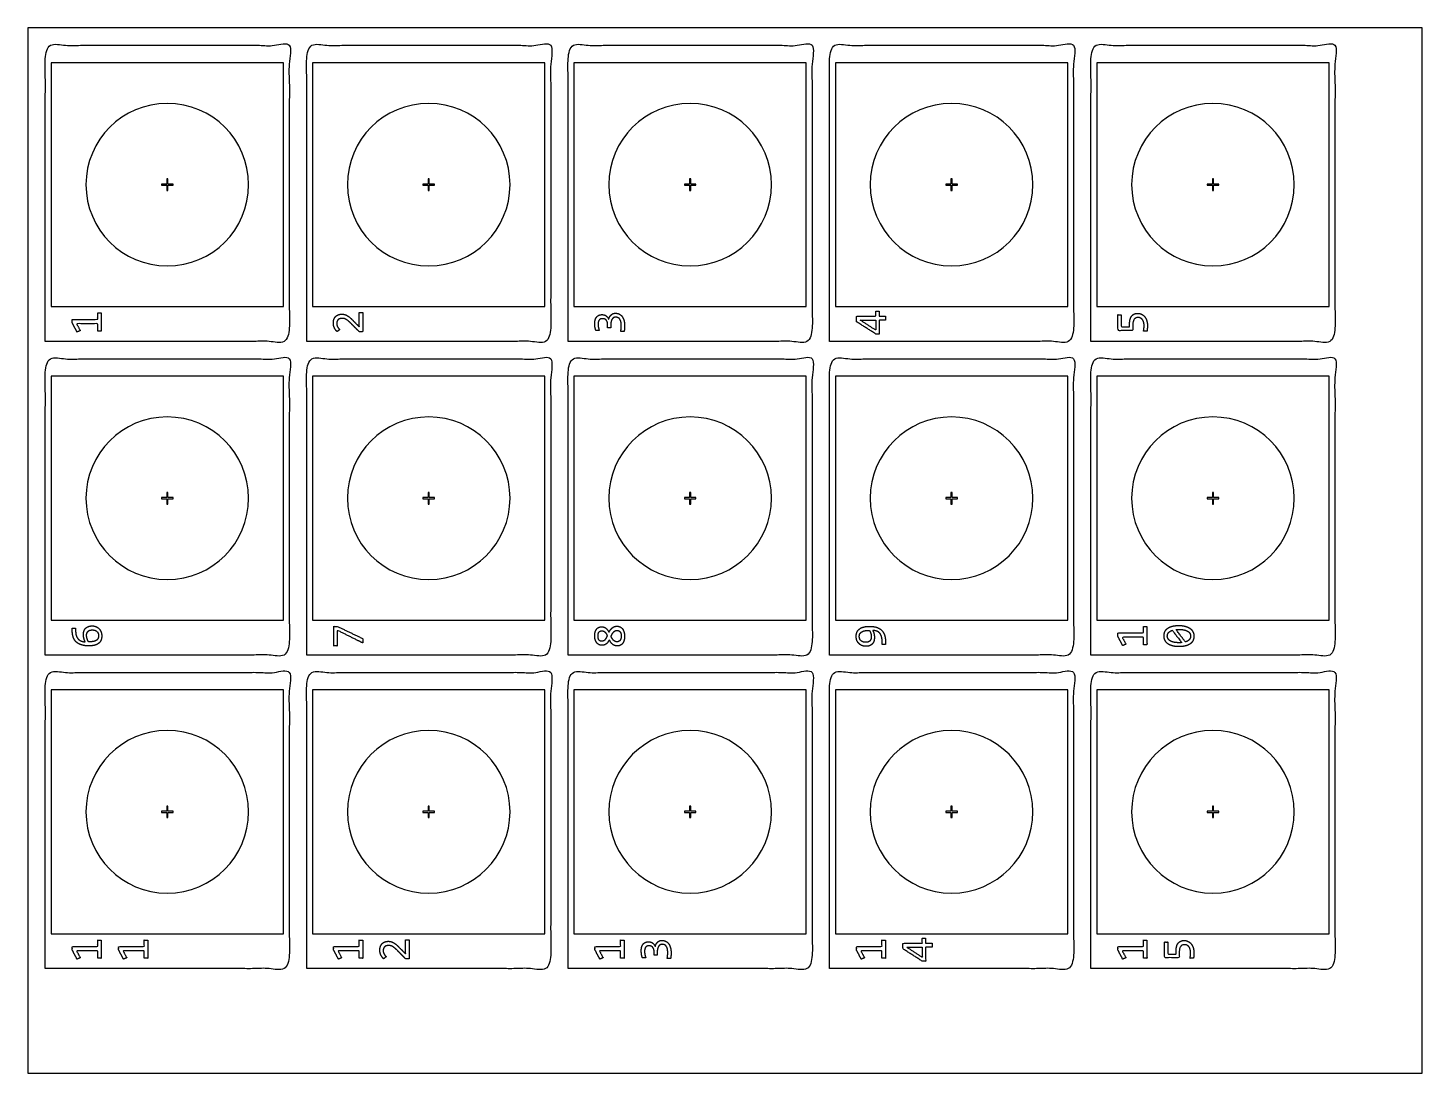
# Model space of a CAD drawing. Header units: millimetres. Extents: x 0 to 1200, y -900 to 0.
import ezdxf

# ---------------------------------------------------------------- set-up
doc = ezdxf.new("R2010")
doc.units = ezdxf.units.MM
doc.layers.add('Default', color=18, linetype='Continuous', true_color=0x000000)

msp = doc.modelspace()

# ---------------------------------------------------------------- linework, layer by layer
at = {"layer": 'Default'}
msp.add_lwpolyline([(0, -900), (1200, -900), (1200, 0), (0, 0)], close=True, dxfattribs=at)
at = {"layer": 'Default', "color": 254, "true_color": 0xbfbfff}
for points in [[(220, -240), (220, -30), (20, -30), (20, -240)], [(445, -240), (445, -30), (245, -30), (245, -240)], [(670, -240), (670, -30), (470, -30), (470, -240)], [(895, -240), (895, -30), (695, -30), (695, -240)], [(1120, -240), (1120, -30), (920, -30), (920, -240)], [(119.5, -135.5), (119.5, -140), (120.5, -140), (120.5, -135.5), (125, -135.5), (125, -134.5), (120.5, -134.5), (120.5, -130), (119.5, -130), (119.5, -134.5), (115, -134.5), (115, -135.5)], [(344.5, -135.5), (344.5, -140), (345.5, -140), (345.5, -135.5), (350, -135.5), (350, -134.5), (345.5, -134.5), (345.5, -130), (344.5, -130), (344.5, -134.5), (340, -134.5), (340, -135.5)], [(569.5, -135.5), (569.5, -140), (570.5, -140), (570.5, -135.5), (575, -135.5), (575, -134.5), (570.5, -134.5), (570.5, -130), (569.5, -130), (569.5, -134.5), (565, -134.5), (565, -135.5)], [(794.5, -135.5), (794.5, -140), (795.5, -140), (795.5, -135.5), (800, -135.5), (800, -134.5), (795.5, -134.5), (795.5, -130), (794.5, -130), (794.5, -134.5), (790, -134.5), (790, -135.5)], [(1019.5, -135.5), (1019.5, -140), (1020.5, -140), (1020.5, -135.5), (1025, -135.5), (1025, -134.5), (1020.5, -134.5), (1020.5, -130), (1019.5, -130), (1019.5, -134.5), (1015, -134.5), (1015, -135.5)], [(220, -510), (220, -300), (20, -300), (20, -510)], [(445, -510), (445, -300), (245, -300), (245, -510)], [(670, -510), (670, -300), (470, -300), (470, -510)], [(895, -510), (895, -300), (695, -300), (695, -510)], [(1120, -510), (1120, -300), (920, -300), (920, -510)], [(119.5, -405.5), (119.5, -410), (120.5, -410), (120.5, -405.5), (125, -405.5), (125, -404.5), (120.5, -404.5), (120.5, -400), (119.5, -400), (119.5, -404.5), (115, -404.5), (115, -405.5)], [(344.5, -405.5), (344.5, -410), (345.5, -410), (345.5, -405.5), (350, -405.5), (350, -404.5), (345.5, -404.5), (345.5, -400), (344.5, -400), (344.5, -404.5), (340, -404.5), (340, -405.5)], [(569.5, -405.5), (569.5, -410), (570.5, -410), (570.5, -405.5), (575, -405.5), (575, -404.5), (570.5, -404.5), (570.5, -400), (569.5, -400), (569.5, -404.5), (565, -404.5), (565, -405.5)], [(794.5, -405.5), (794.5, -410), (795.5, -410), (795.5, -405.5), (800, -405.5), (800, -404.5), (795.5, -404.5), (795.5, -400), (794.5, -400), (794.5, -404.5), (790, -404.5), (790, -405.5)], [(1019.5, -405.5), (1019.5, -410), (1020.5, -410), (1020.5, -405.5), (1025, -405.5), (1025, -404.5), (1020.5, -404.5), (1020.5, -400), (1019.5, -400), (1019.5, -404.5), (1015, -404.5), (1015, -405.5)], [(220, -780), (220, -570), (20, -570), (20, -780)], [(445, -780), (445, -570), (245, -570), (245, -780)], [(670, -780), (670, -570), (470, -570), (470, -780)], [(895, -780), (895, -570), (695, -570), (695, -780)], [(1120, -780), (1120, -570), (920, -570), (920, -780)], [(119.5, -675.5), (119.5, -680), (120.5, -680), (120.5, -675.5), (125, -675.5), (125, -674.5), (120.5, -674.5), (120.5, -670), (119.5, -670), (119.5, -674.5), (115, -674.5), (115, -675.5)], [(344.5, -675.5), (344.5, -680), (345.5, -680), (345.5, -675.5), (350, -675.5), (350, -674.5), (345.5, -674.5), (345.5, -670), (344.5, -670), (344.5, -674.5), (340, -674.5), (340, -675.5)], [(569.5, -675.5), (569.5, -680), (570.5, -680), (570.5, -675.5), (575, -675.5), (575, -674.5), (570.5, -674.5), (570.5, -670), (569.5, -670), (569.5, -674.5), (565, -674.5), (565, -675.5)], [(794.5, -675.5), (794.5, -680), (795.5, -680), (795.5, -675.5), (800, -675.5), (800, -674.5), (795.5, -674.5), (795.5, -670), (794.5, -670), (794.5, -674.5), (790, -674.5), (790, -675.5)], [(1019.5, -675.5), (1019.5, -680), (1020.5, -680), (1020.5, -675.5), (1025, -675.5), (1025, -674.5), (1020.5, -674.5), (1020.5, -670), (1019.5, -670), (1019.5, -674.5), (1015, -674.5), (1015, -675.5)]]:
    msp.add_lwpolyline(points, close=True, dxfattribs=at)
at = {"layer": 'Default', "color": 254, "true_color": 0xbfbfff, "extrusion": (0, 0, -1)}
for centre in [(-120, -135), (-345, -135), (-570, -135), (-795, -135), (-1020, -135), (-120, -405), (-345, -405), (-570, -405), (-795, -405), (-1020, -405), (-120, -675), (-345, -675), (-570, -675), (-795, -675), (-1020, -675)]:
    msp.add_circle(centre, 70, dxfattribs=at)
at = {"layer": 'Default', "color": 254, "true_color": 0xbfbfff}
for points, knots in [([(15, -270), (120, -270), (225, -270), (225, -142.5), (225, -15), (120, -15), (15, -15), (15, -142.5), (15, -270)], [0, 0, 0, 210, 210, 455, 455, 665, 665, 910, 910, 910]), ([(240, -270), (345, -270), (450, -270), (450, -142.5), (450, -15), (345, -15), (240, -15), (240, -142.5), (240, -270)], [0, 0, 0, 210, 210, 455, 455, 665, 665, 910, 910, 910]), ([(465, -270), (570, -270), (675, -270), (675, -142.5), (675, -15), (570, -15), (465, -15), (465, -142.5), (465, -270)], [0, 0, 0, 210, 210, 455, 455, 665, 665, 910, 910, 910]), ([(690, -270), (795, -270), (900, -270), (900, -142.5), (900, -15), (795, -15), (690, -15), (690, -142.5), (690, -270)], [0, 0, 0, 210, 210, 455, 455, 665, 665, 910, 910, 910]), ([(915, -270), (1020, -270), (1125, -270), (1125, -142.5), (1125, -15), (1020, -15), (915, -15), (915, -142.5), (915, -270)], [0, 0, 0, 210, 210, 455, 455, 665, 665, 910, 910, 910]), ([(63.2, -245.4), (61.7, -245.4), (60.1, -245.4), (60.1, -248.2), (60.1, -251), (49.1, -251), (38.1, -251), (38.1, -252.4), (38.1, -253.9), (40.2, -257.9), (42.3, -261.9), (43.7, -261.3), (45.1, -260.7), (43.5, -257.7), (41.9, -254.7), (51, -254.7), (60.1, -254.7), (60.1, -257.9), (60.1, -261.1), (61.7, -261.1), (63.2, -261.1), (63.2, -253.2), (63.2, -245.4)], [-11, -11, -11, -10, -10, -9, -9, -8, -8, -7, -7, -6, -6, -5, -5, -4, -4, -3, -3, -2, -2, -1, -1, 0, 0, 0]), ([(278.8, -255.2), (282, -258.4), (285.2, -261.6), (286.7, -261.6), (288.2, -261.6), (288.2, -253.4), (288.2, -245.2), (286.6, -245.2), (285.1, -245.2), (285.1, -251.3), (285.1, -257.3), (282.8, -255.1), (280.6, -252.8), (279.1, -251.2), (277.8, -250), (276.5, -248.8), (275.3, -248.1), (274.1, -247.3), (272.8, -246.9), (271.6, -246.5), (270.2, -246.5), (268.5, -246.5), (267.1, -247.1), (265.8, -247.6), (264.8, -248.6), (263.9, -249.6), (263.4, -251), (262.9, -252.3), (262.9, -254), (262.9, -256.4), (263.8, -258.3), (264.7, -260.1), (266.2, -261.6), (267.3, -260.6), (268.4, -259.7), (267.2, -258.6), (266.5, -257.3), (265.8, -256), (265.8, -254.4), (265.8, -253.3), (266.2, -252.5), (266.6, -251.6), (267.2, -251.1), (267.8, -250.6), (268.7, -250.4), (269.5, -250.1), (270.4, -250.1), (271.4, -250.1), (272.2, -250.3), (273.1, -250.5), (274, -251.1), (275, -251.6), (276.1, -252.6), (277.3, -253.6), (278.8, -255.2)], [0, 0, 0, 9.116145, 9.116145, 12.100078, 12.100078, 28.569091, 28.569091, 31.744301, 31.744301, 43.890437, 43.890437, 50.220835, 50.220835, 51.220835, 51.220835, 52.220835, 52.220835, 53.220835, 53.220835, 54.220835, 54.220835, 55.220835, 55.220835, 56.220835, 56.220835, 57.220835, 57.220835, 58.220835, 58.220835, 59.220835, 59.220835, 60.220835, 60.220835, 61.220835, 61.220835, 62.220835, 62.220835, 63.220835, 63.220835, 64.220835, 64.220835, 65.220835, 65.220835, 66.220835, 66.220835, 67.220835, 67.220835, 68.220835, 68.220835, 69.220835, 69.220835, 70.220835, 70.220835, 71.220835, 71.220835, 71.220835]), ([(505.6, -245.7), (504.5, -245.7), (503.5, -246.1), (502.5, -246.6), (501.8, -247.4), (501.1, -248.1), (500.6, -249.1), (500.1, -250), (500, -251), (499.1, -249.1), (497.7, -248), (496.2, -246.9), (494.1, -246.9), (492.7, -246.9), (491.5, -247.4), (490.4, -247.9), (489.6, -248.9), (488.7, -249.9), (488.3, -251.4), (487.9, -252.9), (487.9, -254.9), (487.9, -255.6), (488, -256.3), (488, -257.1), (488.1, -257.8), (488.3, -258.5), (488.5, -259.3), (488.6, -260), (488.9, -260.7), (490.3, -260.7), (491.8, -260.7), (491.3, -259.1), (491, -257.8), (490.8, -256.4), (490.8, -255.2), (490.8, -252.8), (491.7, -251.6), (492.6, -250.4), (494.6, -250.4), (495.7, -250.4), (496.5, -250.7), (497.3, -251.1), (497.8, -251.7), (498.4, -252.4), (498.7, -253.3), (499, -254.2), (499, -255.4), (499, -256.8), (499, -258.3), (500.3, -258.3), (501.7, -258.3), (501.7, -256.8), (501.7, -255.4), (501.7, -254), (502, -252.9), (502.2, -251.7), (502.8, -250.9), (503.3, -250.1), (504, -249.6), (504.8, -249.1), (505.8, -249.1), (507, -249.1), (507.9, -249.5), (508.8, -249.9), (509.4, -250.7), (510, -251.6), (510.4, -252.9), (510.7, -254.2), (510.7, -256.1), (510.7, -257.5), (510.6, -258.8), (510.5, -260.1), (510.2, -261.3), (511.7, -261.3), (513.2, -261.3), (513.4, -260.3), (513.5, -259.1), (513.6, -257.9), (513.6, -256.4), (513.6, -253.7), (513, -251.7), (512.3, -249.7), (511.3, -248.3), (510.2, -247), (508.7, -246.3), (507.3, -245.7), (505.6, -245.7)], [-57, -57, -57, -56, -56, -55, -55, -54, -54, -53, -53, -52, -52, -51, -51, -50, -50, -49, -49, -48, -48, -47, -47, -46, -46, -45, -45, -44, -44, -43, -43, -42, -42, -41, -41, -40, -40, -39, -39, -38, -38, -37, -37, -36, -36, -35, -35, -34, -34, -33, -33, -32, -32, -31, -31, -30, -30, -29, -29, -28, -28, -27, -27, -26, -26, -25, -25, -24, -24, -23, -23, -22, -22, -21, -21, -20, -20, -19, -19, -18, -18, -17, -17, -16, -16, -15, -15, -14, -14, -14]), ([(732.7, -243.9), (731.2, -243.9), (729.8, -243.9), (729.8, -246.1), (729.8, -248.2), (721.5, -248.2), (713.2, -248.2), (713.2, -250.6), (713.2, -253), (721.5, -258.3), (729.8, -263.6), (731.2, -263.6), (732.7, -263.6), (732.7, -257.6), (732.7, -251.6), (735.5, -251.6), (738.2, -251.6), (738.2, -249.9), (738.2, -248.2), (735.5, -248.2), (732.7, -248.2), (732.7, -246.1), (732.7, -243.9)], [-11, -11, -11, -10, -10, -9, -9, -8, -8, -7, -7, -6, -6, -5, -5, -4, -4, -3, -3, -2, -2, -1, -1, 0, 0, 0]), ([(716.4, -251.6), (723.1, -256), (729.8, -260.3), (729.8, -256), (729.8, -251.6), (723.1, -251.6), (716.4, -251.6)], [0, 0, 0, 1, 1, 2, 2, 3, 3, 3]), ([(955.2, -245.8), (953.2, -245.8), (951.8, -246.6), (950.4, -247.4), (949.6, -248.8), (948.8, -250.1), (948.5, -251.8), (948.2, -253.5), (948.2, -255.3), (948.2, -256.4), (948.2, -257.5), (944.6, -257.5), (941.1, -257.5), (941.1, -252.3), (941.1, -247.1), (939.7, -247.1), (938.2, -247.1), (938.2, -253.9), (938.2, -260.6), (944.6, -260.6), (951, -260.6), (951, -258.2), (951, -255.9), (951, -252.7), (952.1, -251.1), (953.1, -249.4), (955.5, -249.4), (956.7, -249.4), (957.6, -249.8), (958.6, -250.3), (959.3, -251.2), (960, -252), (960.3, -253.3), (960.7, -254.5), (960.7, -256), (960.7, -257.4), (960.6, -258.7), (960.5, -260), (960.2, -261.1), (961.7, -261.1), (963.2, -261.1), (963.3, -260.6), (963.4, -260), (963.4, -259.4), (963.5, -258.7), (963.5, -258.1), (963.5, -257.5), (963.6, -256.8), (963.6, -256.3), (963.6, -254.1), (963, -252.1), (962.4, -250.2), (961.3, -248.8), (960.2, -247.4), (958.6, -246.6), (957.1, -245.8), (955.2, -245.8)], [-47, -47, -47, -46, -46, -45, -45, -44, -44, -43, -43, -42, -42, -41, -41, -40, -40, -39, -39, -38, -38, -37, -37, -36, -36, -35, -35, -34, -34, -33, -33, -32, -32, -31, -31, -30, -30, -29, -29, -28, -28, -27, -27, -26, -26, -25, -25, -24, -24, -23, -23, -22, -22, -21, -21, -20, -20, -19, -19, -19]), ([(15, -540), (120, -540), (225, -540), (225, -412.5), (225, -285), (120, -285), (15, -285), (15, -412.5), (15, -540)], [0, 0, 0, 210, 210, 455, 455, 665, 665, 910, 910, 910]), ([(240, -540), (345, -540), (450, -540), (450, -412.5), (450, -285), (345, -285), (240, -285), (240, -412.5), (240, -540)], [0, 0, 0, 210, 210, 455, 455, 665, 665, 910, 910, 910]), ([(465, -540), (570, -540), (675, -540), (675, -412.5), (675, -285), (570, -285), (465, -285), (465, -412.5), (465, -540)], [0, 0, 0, 210, 210, 455, 455, 665, 665, 910, 910, 910]), ([(690, -540), (795, -540), (900, -540), (900, -412.5), (900, -285), (795, -285), (690, -285), (690, -412.5), (690, -540)], [0, 0, 0, 210, 210, 455, 455, 665, 665, 910, 910, 910]), ([(915, -540), (1020, -540), (1125, -540), (1125, -412.5), (1125, -285), (1020, -285), (915, -285), (915, -412.5), (915, -540)], [0, 0, 0, 210, 210, 455, 455, 665, 665, 910, 910, 910]), ([(55.3, -514.9), (53.7, -514.9), (52.3, -515.4), (50.9, -515.8), (49.9, -516.8), (48.9, -517.7), (48.4, -519.1), (47.8, -520.6), (47.8, -522.5), (47.8, -524.3), (48.3, -525.9), (48.7, -527.5), (49.4, -528.7), (49, -528.6), (48.6, -528.6), (46.9, -528.4), (45.5, -527.8), (44.2, -527.2), (43.2, -526.1), (42.2, -525), (41.7, -523.4), (41.1, -521.7), (41.1, -519.5), (41.1, -518.2), (41.1, -516.8), (39.7, -516.8), (38.2, -516.8), (38.2, -518.1), (38.2, -519.3), (38.2, -521.8), (38.8, -523.8), (39.3, -525.7), (40.2, -527.1), (41.2, -528.5), (42.5, -529.5), (43.8, -530.5), (45.4, -531), (47, -531.6), (48.8, -531.9), (50.6, -532.1), (52.5, -532.1), (55.4, -532.1), (57.4, -531.6), (59.5, -531), (60.9, -529.9), (62.3, -528.9), (62.9, -527.3), (63.6, -525.7), (63.6, -523.6), (63.6, -521.6), (62.9, -520), (62.3, -518.4), (61.2, -517.3), (60.1, -516.1), (58.5, -515.5), (57, -514.9), (55.3, -514.9)], [-34, -34, -34, -33, -33, -32, -32, -31, -31, -30, -30, -29, -29, -28, -28, -27, -27, -26, -26, -25, -25, -24, -24, -23, -23, -22, -22, -21, -21, -20, -20, -19, -19, -18, -18, -17, -17, -16, -16, -15, -15, -14, -14, -13, -13, -12, -12, -11, -11, -10, -10, -9, -9, -8, -8, -7, -7, -6, -6, -6]), ([(266.3, -515.3), (264.8, -515.3), (263.2, -515.3), (263.2, -523.8), (263.2, -532.2), (264.8, -532.2), (266.3, -532.2), (266.3, -525.5), (266.3, -518.7), (277.3, -524.2), (288.2, -529.6), (288.2, -527.7), (288.2, -525.8), (277.3, -520.6), (266.3, -515.3)], [-7, -7, -7, -6, -6, -5, -5, -4, -4, -3, -3, -2, -2, -1, -1, 0, 0, 0]), ([(507, -515.2), (505.7, -515.2), (504.7, -515.6), (503.7, -516), (502.9, -516.7), (502, -517.4), (501.4, -518.3), (500.7, -519.3), (500.1, -520.4), (499, -518.2), (497.5, -516.9), (495.9, -515.7), (493.8, -515.7), (492.4, -515.7), (491.3, -516.2), (490.2, -516.7), (489.5, -517.7), (488.7, -518.7), (488.3, -520.2), (487.9, -521.6), (487.9, -523.6), (487.9, -525.6), (488.4, -527.1), (488.9, -528.6), (489.8, -529.6), (490.7, -530.7), (491.8, -531.2), (493, -531.6), (494.2, -531.6), (496.1, -531.6), (497.7, -530.5), (499.2, -529.4), (500.4, -526.9), (501.8, -529.6), (503.4, -530.9), (505.1, -532.2), (507.4, -532.2), (508.8, -532.2), (509.9, -531.6), (511, -531.1), (511.8, -530.1), (512.7, -529), (513.1, -527.4), (513.6, -525.9), (513.6, -523.8), (513.6, -522), (513.1, -520.4), (512.7, -518.8), (511.9, -517.6), (511, -516.5), (509.8, -515.8), (508.5, -515.2), (507, -515.2)], [-26, -26, -26, -25, -25, -24, -24, -23, -23, -22, -22, -21, -21, -20, -20, -19, -19, -18, -18, -17, -17, -16, -16, -15, -15, -14, -14, -13, -13, -12, -12, -11, -11, -10, -10, -9, -9, -8, -8, -7, -7, -6, -6, -5, -5, -4, -4, -3, -3, -2, -2, -1, -1, 0, 0, 0]), ([(724.3, -515.3), (721.2, -515.3), (719, -516), (716.8, -516.6), (715.5, -517.8), (714.1, -518.9), (713.5, -520.5), (712.9, -522.1), (712.9, -523.9), (712.9, -525.8), (713.5, -527.4), (714.2, -529), (715.3, -530.1), (716.4, -531.3), (717.9, -531.9), (719.4, -532.5), (721.2, -532.5), (722.8, -532.5), (724.2, -532.1), (725.5, -531.6), (726.5, -530.6), (727.5, -529.7), (728.1, -528.3), (728.6, -526.8), (728.6, -524.9), (728.6, -523.1), (728.2, -521.5), (727.8, -520), (727.1, -518.8), (727.5, -518.8), (727.8, -518.8), (729.6, -519), (731, -519.6), (732.4, -520.2), (733.4, -521.4), (734.3, -522.6), (734.8, -524.4), (735.3, -526.2), (735.3, -528.7), (735.3, -529.9), (735.3, -531), (736.8, -531), (738.2, -531), (738.2, -530), (738.2, -528.9), (738.2, -525.6), (737.4, -523.1), (736.6, -520.5), (734.9, -518.8), (733.2, -517.1), (730.6, -516.2), (728, -515.3), (724.3, -515.3)], [-40, -40, -40, -39, -39, -38, -38, -37, -37, -36, -36, -35, -35, -34, -34, -33, -33, -32, -32, -31, -31, -30, -30, -29, -29, -28, -28, -27, -27, -26, -26, -25, -25, -24, -24, -23, -23, -22, -22, -21, -21, -20, -20, -19, -19, -18, -18, -17, -17, -16, -16, -15, -15, -14, -14, -14]), ([(963.2, -515.4), (961.7, -515.4), (960.1, -515.4), (960.1, -518.2), (960.1, -521), (949.1, -521), (938.1, -521), (938.1, -522.4), (938.1, -523.9), (940.2, -527.9), (942.3, -531.9), (943.7, -531.3), (945.1, -530.7), (943.5, -527.7), (941.9, -524.7), (951, -524.7), (960.1, -524.7), (960.1, -527.9), (960.1, -531.1), (961.7, -531.1), (963.2, -531.1), (963.2, -523.2), (963.2, -515.4)], [-11, -11, -11, -10, -10, -9, -9, -8, -8, -7, -7, -6, -6, -5, -5, -4, -4, -3, -3, -2, -2, -1, -1, 0, 0, 0]), ([(990.7, -514.6), (987.4, -514.6), (985, -515.2), (982.6, -515.9), (981, -517), (979.4, -518.2), (978.6, -519.8), (977.9, -521.5), (977.9, -523.5), (977.9, -525.8), (978.8, -527.6), (979.7, -529.3), (981.4, -530.5), (983.1, -531.6), (985.5, -532.2), (987.9, -532.8), (990.7, -532.8), (994.1, -532.8), (996.5, -532.1), (998.9, -531.5), (1000.5, -530.3), (1002.1, -529.2), (1002.8, -527.5), (1003.6, -525.9), (1003.6, -523.9), (1003.6, -521.5), (1002.6, -519.8), (1001.7, -518.1), (1000, -516.9), (998.3, -515.8), (996, -515.2), (993.6, -514.6), (990.7, -514.6)], [-16, -16, -16, -15, -15, -14, -14, -13, -13, -12, -12, -11, -11, -10, -10, -9, -9, -8, -8, -7, -7, -6, -6, -5, -5, -4, -4, -3, -3, -2, -2, -1, -1, 0, 0, 0]), ([(55.5, -518.4), (54.4, -518.4), (53.4, -518.6), (52.5, -518.9), (51.9, -519.5), (51.2, -520.1), (50.9, -521), (50.5, -521.9), (50.5, -523.2), (50.5, -523.9), (50.7, -524.6), (50.8, -525.4), (51, -526.1), (51.3, -526.8), (51.6, -527.5), (51.9, -528.1), (52.2, -528.7), (54.7, -528.7), (56.4, -528.3), (58, -528), (59, -527.3), (60, -526.6), (60.4, -525.6), (60.8, -524.6), (60.8, -523.3), (60.8, -522.2), (60.5, -521.3), (60.1, -520.4), (59.4, -519.8), (58.8, -519.1), (57.8, -518.7), (56.8, -518.4), (55.5, -518.4)], [0, 0, 0, 1, 1, 2, 2, 3, 3, 4, 4, 5, 5, 6, 6, 7, 7, 8, 8, 9, 9, 10, 10, 11, 11, 12, 12, 13, 13, 14, 14, 15, 15, 16, 16, 16]), ([(494, -519.1), (492.3, -519.1), (491.5, -520.3), (490.7, -521.5), (490.7, -523.7), (490.7, -525.8), (491.5, -527), (492.3, -528.2), (494, -528.2), (494.7, -528.2), (495.3, -527.9), (496, -527.7), (496.5, -527), (497.1, -526.4), (497.6, -525.5), (498.1, -524.6), (498.7, -523.4), (497.7, -521.2), (496.6, -520.2), (495.5, -519.1), (494, -519.1)], [0, 0, 0, 1, 1, 2, 2, 3, 3, 4, 4, 5, 5, 6, 6, 7, 7, 8, 8, 9, 9, 10, 10, 10]), ([(507.2, -518.8), (506.5, -518.8), (505.8, -519), (505.2, -519.3), (504.5, -519.8), (503.9, -520.4), (503.2, -521.4), (502.6, -522.4), (501.9, -524), (502.5, -525.3), (503.1, -526.1), (503.7, -527), (504.4, -527.6), (505, -528.1), (505.7, -528.4), (506.4, -528.6), (507.2, -528.6), (508, -528.6), (508.7, -528.2), (509.3, -527.8), (509.8, -527.2), (510.3, -526.5), (510.5, -525.6), (510.7, -524.7), (510.7, -523.7), (510.7, -522.7), (510.5, -521.8), (510.3, -520.9), (509.9, -520.2), (509.4, -519.6), (508.8, -519.2), (508.1, -518.8), (507.2, -518.8)], [0, 0, 0, 1, 1, 2, 2, 3, 3, 4, 4, 5, 5, 6, 6, 7, 7, 8, 8, 9, 9, 10, 10, 11, 11, 12, 12, 13, 13, 14, 14, 15, 15, 16, 16, 16]), ([(715.6, -524.1), (715.6, -525.1), (716, -526.1), (716.3, -527), (717, -527.6), (717.7, -528.3), (718.7, -528.7), (719.7, -529), (721, -529), (722.1, -529), (723, -528.8), (724, -528.5), (724.6, -527.9), (725.2, -527.3), (725.6, -526.4), (725.9, -525.5), (725.9, -524.2), (725.9, -523.5), (725.8, -522.8), (725.7, -522), (725.4, -521.3), (725.2, -520.6), (724.9, -519.9), (724.6, -519.3), (724.2, -518.8), (721.8, -518.8), (720.1, -519.1), (718.5, -519.5), (717.5, -520.2), (716.5, -520.9), (716, -521.8), (715.6, -522.8), (715.6, -524.1)], [0, 0, 0, 1, 1, 2, 2, 3, 3, 4, 4, 5, 5, 6, 6, 7, 7, 8, 8, 9, 9, 10, 10, 11, 11, 12, 12, 13, 13, 14, 14, 15, 15, 16, 16, 16]), ([(990.6, -529.4), (991.2, -529.4), (991.8, -529.4), (992.4, -529.4), (993, -529.3), (989, -524), (985.1, -518.8), (984.2, -519), (983.4, -519.5), (982.6, -519.9), (982, -520.5), (981.4, -521.1), (981.1, -521.9), (980.7, -522.7), (980.7, -523.7), (980.7, -525), (981.4, -526.1), (982, -527.1), (983.3, -527.9), (984.5, -528.6), (986.4, -529), (988.2, -529.4), (990.6, -529.4)], [8, 8, 8, 9, 9, 10, 10, 11, 11, 12, 12, 13, 13, 14, 14, 15, 15, 16, 16, 17, 17, 18, 18, 19, 19, 19]), ([(990.9, -518), (990.2, -518), (989.6, -518), (988.9, -518.1), (988.3, -518.1), (992.2, -523.4), (996.2, -528.7), (997.2, -528.4), (998, -528), (998.9, -527.5), (999.5, -526.9), (1000.1, -526.3), (1000.4, -525.5), (1000.7, -524.7), (1000.7, -523.7), (1000.7, -522.4), (1000.1, -521.3), (999.5, -520.3), (998.2, -519.5), (997, -518.8), (995.1, -518.4), (993.3, -518), (990.9, -518)], [8, 8, 8, 9, 9, 10, 10, 11, 11, 12, 12, 13, 13, 14, 14, 15, 15, 16, 16, 17, 17, 18, 18, 19, 19, 19]), ([(15, -810), (120, -810), (225, -810), (225, -682.5), (225, -555), (120, -555), (15, -555), (15, -682.5), (15, -810)], [0, 0, 0, 210, 210, 455, 455, 665, 665, 910, 910, 910]), ([(240, -810), (345, -810), (450, -810), (450, -682.5), (450, -555), (345, -555), (240, -555), (240, -682.5), (240, -810)], [0, 0, 0, 210, 210, 455, 455, 665, 665, 910, 910, 910]), ([(465, -810), (570, -810), (675, -810), (675, -682.5), (675, -555), (570, -555), (465, -555), (465, -682.5), (465, -810)], [0, 0, 0, 210, 210, 455, 455, 665, 665, 910, 910, 910]), ([(690, -810), (795, -810), (900, -810), (900, -682.5), (900, -555), (795, -555), (690, -555), (690, -682.5), (690, -810)], [0, 0, 0, 210, 210, 455, 455, 665, 665, 910, 910, 910]), ([(915, -810), (1020, -810), (1125, -810), (1125, -682.5), (1125, -555), (1020, -555), (915, -555), (915, -682.5), (915, -810)], [0, 0, 0, 210, 210, 455, 455, 665, 665, 910, 910, 910]), ([(63.2, -785.4), (61.7, -785.4), (60.1, -785.4), (60.1, -788.2), (60.1, -791), (49.1, -791), (38.1, -791), (38.1, -792.4), (38.1, -793.9), (40.2, -797.9), (42.3, -801.9), (43.7, -801.3), (45.1, -800.7), (43.5, -797.7), (41.9, -794.7), (51, -794.7), (60.1, -794.7), (60.1, -797.9), (60.1, -801.1), (61.7, -801.1), (63.2, -801.1), (63.2, -793.2), (63.2, -785.4)], [-11, -11, -11, -10, -10, -9, -9, -8, -8, -7, -7, -6, -6, -5, -5, -4, -4, -3, -3, -2, -2, -1, -1, 0, 0, 0]), ([(103.2, -785.4), (101.7, -785.4), (100.1, -785.4), (100.1, -788.2), (100.1, -791), (89.1, -791), (78.1, -791), (78.1, -792.4), (78.1, -793.9), (80.2, -797.9), (82.3, -801.9), (83.7, -801.3), (85.1, -800.7), (83.5, -797.7), (81.9, -794.7), (91, -794.7), (100.1, -794.7), (100.1, -797.9), (100.1, -801.1), (101.7, -801.1), (103.2, -801.1), (103.2, -793.2), (103.2, -785.4)], [-11, -11, -11, -10, -10, -9, -9, -8, -8, -7, -7, -6, -6, -5, -5, -4, -4, -3, -3, -2, -2, -1, -1, 0, 0, 0]), ([(288.2, -785.4), (286.7, -785.4), (285.1, -785.4), (285.1, -788.2), (285.1, -791), (274.1, -791), (263.1, -791), (263.1, -792.4), (263.1, -793.9), (265.2, -797.9), (267.3, -801.9), (268.7, -801.3), (270.1, -800.7), (268.5, -797.7), (266.9, -794.7), (276, -794.7), (285.1, -794.7), (285.1, -797.9), (285.1, -801.1), (286.7, -801.1), (288.2, -801.1), (288.2, -793.2), (288.2, -785.4)], [-11, -11, -11, -10, -10, -9, -9, -8, -8, -7, -7, -6, -6, -5, -5, -4, -4, -3, -3, -2, -2, -1, -1, 0, 0, 0]), ([(318.8, -795.2), (322, -798.4), (325.2, -801.6), (326.7, -801.6), (328.2, -801.6), (328.2, -793.4), (328.2, -785.2), (326.6, -785.2), (325.1, -785.2), (325.1, -791.3), (325.1, -797.3), (322.8, -795.1), (320.6, -792.8), (319.1, -791.2), (317.8, -790), (316.5, -788.8), (315.3, -788.1), (314.1, -787.3), (312.8, -786.9), (311.6, -786.5), (310.2, -786.5), (308.5, -786.5), (307.1, -787.1), (305.8, -787.6), (304.8, -788.6), (303.9, -789.6), (303.4, -791), (302.9, -792.3), (302.9, -794), (302.9, -796.4), (303.8, -798.3), (304.7, -800.1), (306.2, -801.6), (307.3, -800.6), (308.4, -799.7), (307.2, -798.6), (306.5, -797.3), (305.8, -796), (305.8, -794.4), (305.8, -793.3), (306.2, -792.5), (306.6, -791.6), (307.2, -791.1), (307.8, -790.6), (308.7, -790.4), (309.5, -790.1), (310.4, -790.1), (311.4, -790.1), (312.2, -790.3), (313.1, -790.5), (314, -791.1), (315, -791.6), (316.1, -792.6), (317.3, -793.6), (318.8, -795.2)], [0, 0, 0, 9.116145, 9.116145, 12.100078, 12.100078, 28.569091, 28.569091, 31.744301, 31.744301, 43.890437, 43.890437, 50.220835, 50.220835, 51.220835, 51.220835, 52.220835, 52.220835, 53.220835, 53.220835, 54.220835, 54.220835, 55.220835, 55.220835, 56.220835, 56.220835, 57.220835, 57.220835, 58.220835, 58.220835, 59.220835, 59.220835, 60.220835, 60.220835, 61.220835, 61.220835, 62.220835, 62.220835, 63.220835, 63.220835, 64.220835, 64.220835, 65.220835, 65.220835, 66.220835, 66.220835, 67.220835, 67.220835, 68.220835, 68.220835, 69.220835, 69.220835, 70.220835, 70.220835, 71.220835, 71.220835, 71.220835]), ([(513.2, -785.4), (511.7, -785.4), (510.1, -785.4), (510.1, -788.2), (510.1, -791), (499.1, -791), (488.1, -791), (488.1, -792.4), (488.1, -793.9), (490.2, -797.9), (492.3, -801.9), (493.7, -801.3), (495.1, -800.7), (493.5, -797.7), (491.9, -794.7), (501, -794.7), (510.1, -794.7), (510.1, -797.9), (510.1, -801.1), (511.7, -801.1), (513.2, -801.1), (513.2, -793.2), (513.2, -785.4)], [-11, -11, -11, -10, -10, -9, -9, -8, -8, -7, -7, -6, -6, -5, -5, -4, -4, -3, -3, -2, -2, -1, -1, 0, 0, 0]), ([(545.6, -785.7), (544.5, -785.7), (543.5, -786.1), (542.5, -786.6), (541.8, -787.4), (541.1, -788.1), (540.6, -789.1), (540.1, -790), (540, -791), (539.1, -789.1), (537.7, -788), (536.2, -786.9), (534.1, -786.9), (532.7, -786.9), (531.5, -787.4), (530.4, -787.9), (529.6, -788.9), (528.7, -789.9), (528.3, -791.4), (527.9, -792.9), (527.9, -794.9), (527.9, -795.6), (528, -796.3), (528, -797.1), (528.1, -797.8), (528.3, -798.5), (528.5, -799.3), (528.6, -800), (528.9, -800.7), (530.3, -800.7), (531.8, -800.7), (531.3, -799.1), (531, -797.8), (530.8, -796.4), (530.8, -795.2), (530.8, -792.8), (531.7, -791.6), (532.6, -790.4), (534.6, -790.4), (535.7, -790.4), (536.5, -790.7), (537.3, -791.1), (537.8, -791.7), (538.4, -792.4), (538.7, -793.3), (539, -794.2), (539, -795.4), (539, -796.8), (539, -798.3), (540.3, -798.3), (541.7, -798.3), (541.7, -796.8), (541.7, -795.4), (541.7, -794), (542, -792.9), (542.2, -791.7), (542.8, -790.9), (543.3, -790.1), (544, -789.6), (544.8, -789.1), (545.8, -789.1), (547, -789.1), (547.9, -789.5), (548.8, -789.9), (549.4, -790.7), (550, -791.6), (550.4, -792.9), (550.7, -794.2), (550.7, -796.1), (550.7, -797.5), (550.6, -798.8), (550.5, -800.1), (550.2, -801.3), (551.7, -801.3), (553.2, -801.3), (553.4, -800.3), (553.5, -799.1), (553.6, -797.9), (553.6, -796.4), (553.6, -793.7), (553, -791.7), (552.3, -789.7), (551.3, -788.3), (550.2, -787), (548.7, -786.3), (547.3, -785.7), (545.6, -785.7)], [-57, -57, -57, -56, -56, -55, -55, -54, -54, -53, -53, -52, -52, -51, -51, -50, -50, -49, -49, -48, -48, -47, -47, -46, -46, -45, -45, -44, -44, -43, -43, -42, -42, -41, -41, -40, -40, -39, -39, -38, -38, -37, -37, -36, -36, -35, -35, -34, -34, -33, -33, -32, -32, -31, -31, -30, -30, -29, -29, -28, -28, -27, -27, -26, -26, -25, -25, -24, -24, -23, -23, -22, -22, -21, -21, -20, -20, -19, -19, -18, -18, -17, -17, -16, -16, -15, -15, -14, -14, -14]), ([(738.2, -785.4), (736.7, -785.4), (735.1, -785.4), (735.1, -788.2), (735.1, -791), (724.1, -791), (713.1, -791), (713.1, -792.4), (713.1, -793.9), (715.2, -797.9), (717.3, -801.9), (718.7, -801.3), (720.1, -800.7), (718.5, -797.7), (716.9, -794.7), (726, -794.7), (735.1, -794.7), (735.1, -797.9), (735.1, -801.1), (736.7, -801.1), (738.2, -801.1), (738.2, -793.2), (738.2, -785.4)], [-11, -11, -11, -10, -10, -9, -9, -8, -8, -7, -7, -6, -6, -5, -5, -4, -4, -3, -3, -2, -2, -1, -1, 0, 0, 0]), ([(772.7, -783.9), (771.2, -783.9), (769.8, -783.9), (769.8, -786.1), (769.8, -788.2), (761.5, -788.2), (753.2, -788.2), (753.2, -790.6), (753.2, -793), (761.5, -798.3), (769.8, -803.6), (771.2, -803.6), (772.7, -803.6), (772.7, -797.6), (772.7, -791.6), (775.5, -791.6), (778.2, -791.6), (778.2, -789.9), (778.2, -788.2), (775.5, -788.2), (772.7, -788.2), (772.7, -786.1), (772.7, -783.9)], [-11, -11, -11, -10, -10, -9, -9, -8, -8, -7, -7, -6, -6, -5, -5, -4, -4, -3, -3, -2, -2, -1, -1, 0, 0, 0]), ([(756.4, -791.6), (763.1, -796), (769.8, -800.3), (769.8, -796), (769.8, -791.6), (763.1, -791.6), (756.4, -791.6)], [0, 0, 0, 1, 1, 2, 2, 3, 3, 3]), ([(963.2, -785.4), (961.7, -785.4), (960.1, -785.4), (960.1, -788.2), (960.1, -791), (949.1, -791), (938.1, -791), (938.1, -792.4), (938.1, -793.9), (940.2, -797.9), (942.3, -801.9), (943.7, -801.3), (945.1, -800.7), (943.5, -797.7), (941.9, -794.7), (951, -794.7), (960.1, -794.7), (960.1, -797.9), (960.1, -801.1), (961.7, -801.1), (963.2, -801.1), (963.2, -793.2), (963.2, -785.4)], [-11, -11, -11, -10, -10, -9, -9, -8, -8, -7, -7, -6, -6, -5, -5, -4, -4, -3, -3, -2, -2, -1, -1, 0, 0, 0]), ([(995.2, -785.8), (993.2, -785.8), (991.8, -786.6), (990.4, -787.4), (989.6, -788.8), (988.8, -790.1), (988.5, -791.8), (988.2, -793.5), (988.2, -795.3), (988.2, -796.4), (988.2, -797.5), (984.6, -797.5), (981.1, -797.5), (981.1, -792.3), (981.1, -787.1), (979.7, -787.1), (978.2, -787.1), (978.2, -793.9), (978.2, -800.6), (984.6, -800.6), (991, -800.6), (991, -798.2), (991, -795.9), (991, -792.7), (992.1, -791.1), (993.1, -789.4), (995.5, -789.4), (996.7, -789.4), (997.6, -789.8), (998.6, -790.3), (999.3, -791.2), (1000, -792), (1000.3, -793.3), (1000.7, -794.5), (1000.7, -796), (1000.7, -797.4), (1000.6, -798.7), (1000.5, -800), (1000.2, -801.1), (1001.7, -801.1), (1003.2, -801.1), (1003.3, -800.6), (1003.4, -800), (1003.4, -799.4), (1003.5, -798.7), (1003.5, -798.1), (1003.5, -797.5), (1003.6, -796.8), (1003.6, -796.3), (1003.6, -794.1), (1003, -792.1), (1002.4, -790.2), (1001.3, -788.8), (1000.2, -787.4), (998.6, -786.6), (997.1, -785.8), (995.2, -785.8)], [-47, -47, -47, -46, -46, -45, -45, -44, -44, -43, -43, -42, -42, -41, -41, -40, -40, -39, -39, -38, -38, -37, -37, -36, -36, -35, -35, -34, -34, -33, -33, -32, -32, -31, -31, -30, -30, -29, -29, -28, -28, -27, -27, -26, -26, -25, -25, -24, -24, -23, -23, -22, -22, -21, -21, -20, -20, -19, -19, -19])]:
    msp.add_open_spline(points, degree=2, knots=knots, dxfattribs=at)

doc.saveas('drawing.dxf')
